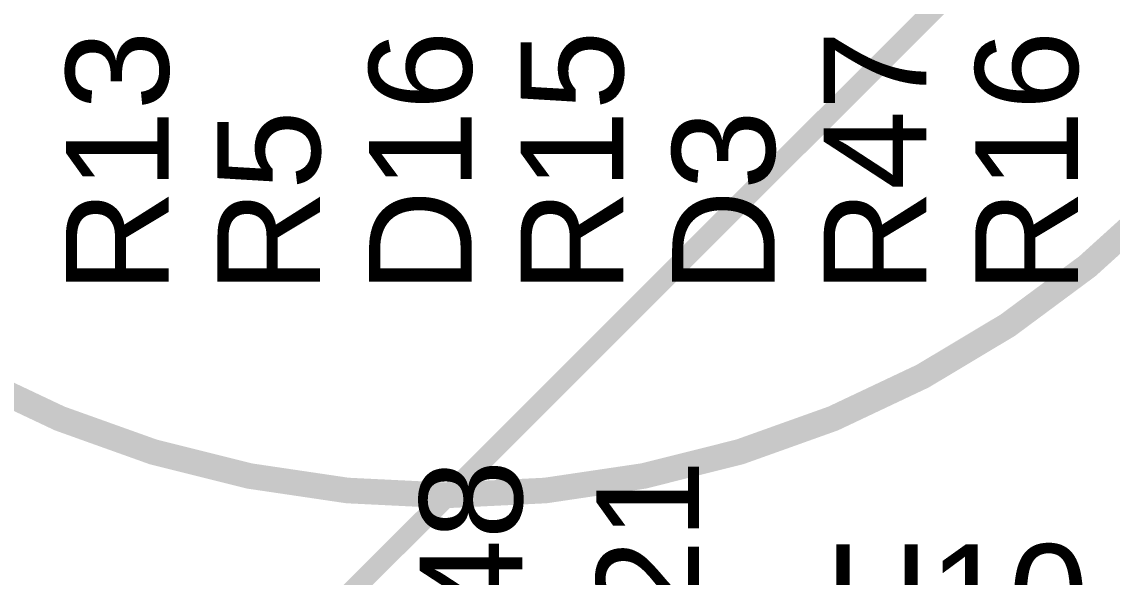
# Model space of a CAD drawing. Header units: inches. Extents: x -0.01 to 3.94, y -0.06 to 4.68.
# Drawn here: x 0.2282 to 0.6531, y 0.9523 to 1.1689 of the extents above; entities that cross this region are included whole.
import ezdxf

# ---------------------------------------------------------------- set-up
doc = ezdxf.new("R2010")
doc.units = ezdxf.units.IN
doc.header["$MEASUREMENT"] = 0
for name, color, linetype in [('Bottom Layer', 5, 'Continuous'), ('PCBD Notes', 76, 'Continuous'), ('Top Overlay', 2, 'Continuous')]:
    doc.layers.add(name, color=color, linetype=linetype)
doc.styles.add('Arial', font='', dxfattribs={"height": 0.2})
doc.styles.get('Arial').set_extended_font_data('Arial')

msp = doc.modelspace()

# ---------------------------------------------------------------- linework, layer by layer
at = {"layer": 'Bottom Layer'}
msp.add_lwpolyline([(0.17, 0.76, 0.008, 0.008, 0), (0.62992, 1.21992, 0.008, 0.008, 0)], format="xyseb", dxfattribs=at)
at = {"layer": 'PCBD Notes'}
msp.add_lwpolyline([(0.7874, 1.37795, 0.01, 0.01, 1), (0, 1.37795, 0.01, 0.01, 1)], format="xyseb", close=True, dxfattribs=at)

# ---------------------------------------------------------------- texts
at = {"layer": 'Top Overlay', "style": 'Arial'}
for s, p in [('R13', (0.28543, 1.06299)), ('D16', (0.40354, 1.06299)), ('R15', (0.4626, 1.06299)), ('R47', (0.58071, 1.06299)), ('R16', (0.63976, 1.06299)), ('R5', (0.34449, 1.06299)), ('D3', (0.52165, 1.06299)), ('C48', (0.42323, 0.89567)), ('R21', (0.49213, 0.89567))]:
    msp.add_text(s, height=0.04, rotation=90, dxfattribs=at).set_placement(p)
msp.add_text('U10', height=0.04, dxfattribs=at).set_placement((0.54134, 0.9252))

doc.saveas('drawing.dxf')
